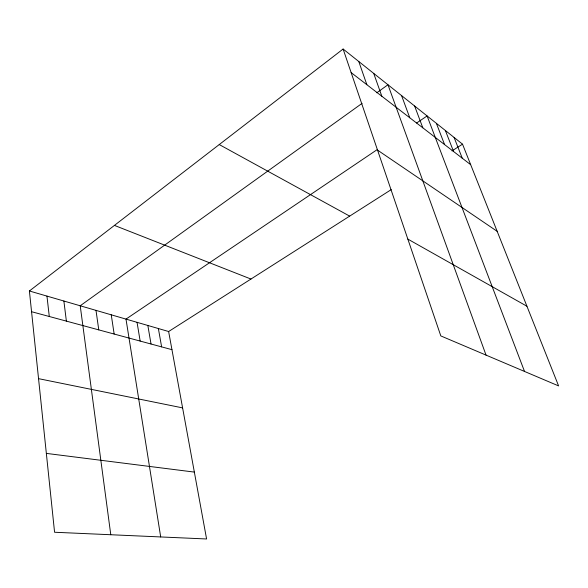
<?xml version="1.0" encoding="UTF-8"?>
<svg xmlns="http://www.w3.org/2000/svg" width="588" height="588" viewBox="0 0 588 588"><rect width="100%" height="100%" fill="white"/><g stroke="black" fill="none" stroke-linecap="round" stroke-linejoin="round"><path stroke-width="0.88" d="M29.4 290.986L168.631 331.522L206.586 538.976L54.574 532.25L29.4 290.986L343.113 49.025L462.528 144.17L558.6 385.912L440.816 335.917L343.113 49.025M362.09 103.348L80.218 305.782L110.779 534.735M376.783 92.786L387.97 84.76L486.041 355.115M377.525 149.396L125.994 319.108L160.693 536.947M416.62 123.017L427.101 115.946L524.525 371.447M168.631 331.522L391.233 189.623M451.988 150.895L462.528 144.17M46.342 453.392L194.349 472.098M38.551 378.657L182.603 407.888M31.561 311.706L171.953 349.669M114.425 225.402L250.958 279.043M219.243 144.56L349.662 216.119M407.844 239.103L526.944 306.245M377.54 150.124L497.169 231.334M351.146 72.603L470.687 164.699M454.09 137.445L462.264 158.209M445.381 130.507L453.561 151.506M436.392 123.34L444.579 144.582M414.621 106.002L422.816 127.817M401.589 95.616L409.77 117.769M373.711 73.404L381.84 96.248M358.776 61.505L366.861 84.709M158.37 328.53L161.619 346.876M147.845 325.465L151.028 344.009M137.055 322.327L140.157 341.069M111.25 314.815L114.153 334.035M95.998 310.376L98.777 329.883M63.879 301.027L66.378 321.114M46.952 296.095L49.289 316.498"/></g></svg>
